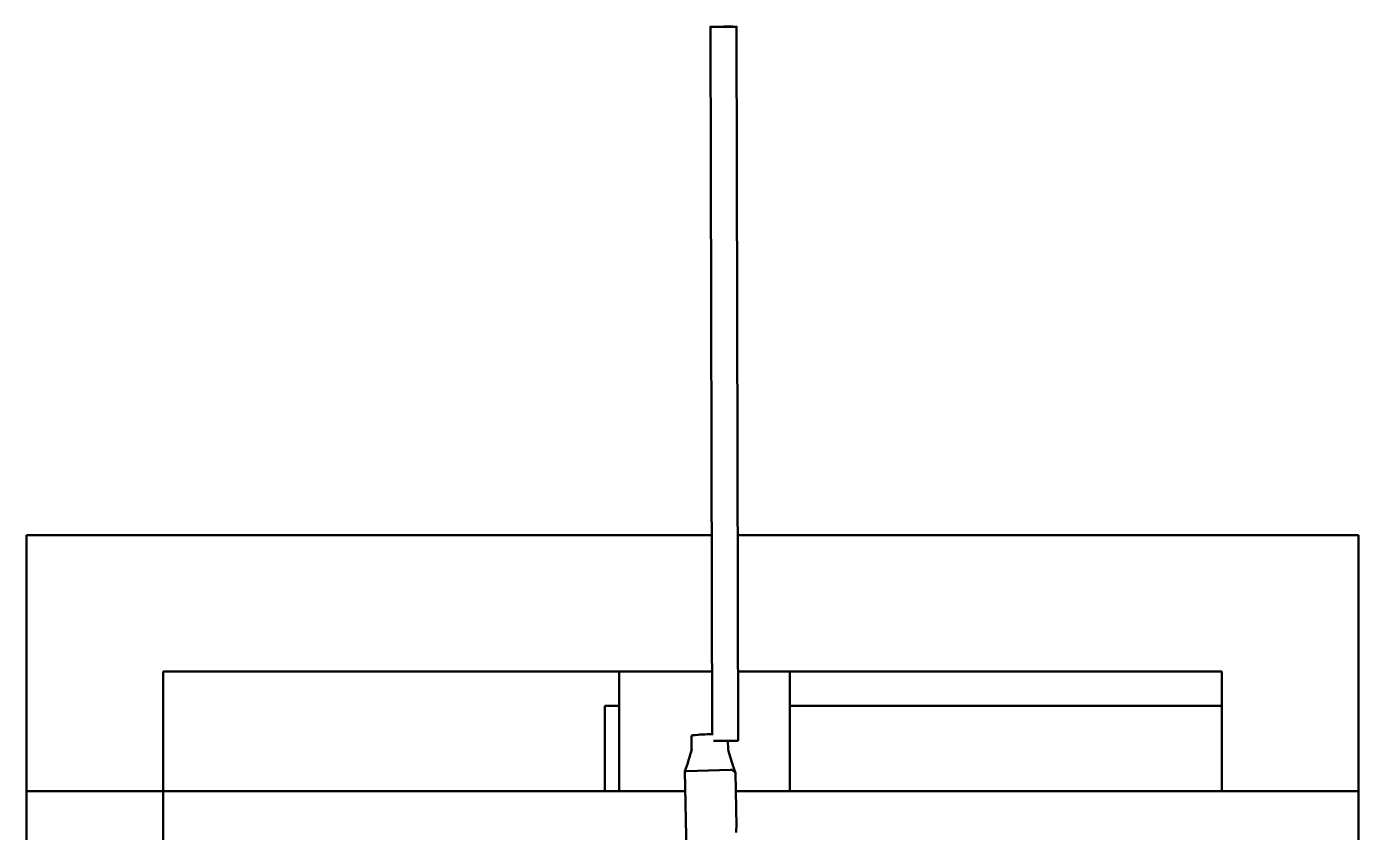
# Model space of a CAD drawing. Header units: millimetres. Extents: x 0 to 420, y 0 to 297.
# Drawn here: x 56.1 to 111.8, y 135.2 to 168.9 of the extents above; entities that cross this region are included whole.
import ezdxf

# ---------------------------------------------------------------- set-up
doc = ezdxf.new("R2010")
doc.units = ezdxf.units.MM
doc.header["$LTSCALE"] = 0.75
doc.layers.add('Visible', color=7, linetype='Continuous', lineweight=50)

msp = doc.modelspace()

# ---------------------------------------------------------------- linework, layer by layer
at = {"layer": 'Visible', "extrusion": (0, 1, 0)}
for p, q in [((84.752, 139.331), (84.684, 168.922)), ((85.841, 139.055), (85.773, 168.924)), ((56.075, 147.661), (56.075, 136.946)), ((84.733, 147.661), (56.075, 147.661)), ((111.789, 147.661), (85.822, 147.661)), ((111.789, 136.946), (111.789, 147.661)), ((61.789, 141.946), (61.789, 136.946)), ((84.746, 141.946), (61.789, 141.946)), ((80.864, 141.946), (80.864, 136.946)), ((84.746, 141.946), (80.864, 141.946)), ((88.007, 141.946), (85.835, 141.946)), ((106.075, 141.946), (85.835, 141.946)), ((88.007, 141.946), (88.007, 136.946)), ((106.075, 136.946), (106.075, 141.946)), ((80.261, 136.946), (80.261, 140.518)), ((80.864, 140.518), (80.261, 140.518)), ((106.075, 140.518), (88.007, 140.518)), ((83.894, 138.696), (83.885, 139.256)), ((85.418, 138.713), (85.413, 139.05)), ((83.676, 134.395), (83.616, 137.782)), ((83.681, 137.788), (85.527, 137.833)), ((85.604, 137.829), (85.73, 137.72)), ((85.769, 135.479), (85.73, 137.72)), ((56.075, 136.946), (61.789, 136.946)), ((56.075, 115.518), (56.075, 136.946)), ((61.789, 115.518), (61.789, 136.946)), ((83.631, 136.946), (61.789, 136.946)), ((111.789, 136.946), (85.744, 136.946)), ((111.789, 90.518), (111.789, 136.946)), ((85.757, 135.314), (85.769, 135.473))]:
    msp.add_line(p, q, dxfattribs=at)
at = {"layer": 'Visible'}
for centre, radius, start, end in [((76.661, 140.412), 7.434, 342.9901, 346.8062), ((85.431, 138.713), 0.0121, 181.3156, 191.0562), ((96.167, 141.486), 11.101, 194.478, 198.3951), ((86.812, 135.249), 1.057, 176.4888, 181.4143)]:
    msp.add_arc(centre, radius, start, end, dxfattribs=at)
at = {"layer": 'Visible', "extrusion": (-2e-16, 0, -1)}
msp.add_arc((-85.698, 135.478), 0.0714, 178.9976, 184.3642, dxfattribs=at)
at = {"layer": 'Visible'}
for centre, major_axis, ratio, start_param, end_param in [((85.229, 168.923), (0.544, 0.001), 0.007252, 1.57079632679488, 7.853981633974466), ((85.297, 139.054), (0.544, 0.001), 0.007252, 3.593048, 6.283185), ((83.68, 137.797), (-0.0129, 0.0009), 0.698192, 1.548645, 1.700309), ((85.528, 137.842), (0.0128, 0.0022), 0.688803, 4.506869, 4.658533)]:
    msp.add_ellipse(centre, major_axis=major_axis, ratio=ratio, start_param=start_param, end_param=end_param, dxfattribs=at)
at = {"layer": 'Visible', "extrusion": (-2e-16, 0, -1)}
msp.add_ellipse((84.647, 139.269), major_axis=(0.762, 0.013), ratio=0.0786, start_param=3.141593, end_param=4.911475, dxfattribs=at)
at = {"layer": 'Visible'}
for points in [[(83.616, 137.783), (83.668, 137.934), (83.719, 138.086), (83.77, 138.237)], [(83.77, 138.237), (83.77, 138.237), (83.77, 138.237), (83.77, 138.237)], [(85.634, 137.982), (85.634, 137.983), (85.634, 137.983), (85.634, 137.983)], [(85.634, 137.982), (85.666, 137.895), (85.698, 137.807), (85.73, 137.72)], [(85.73, 137.72), (85.73, 137.72), (85.73, 137.72), (85.73, 137.719)]]:
    msp.add_open_spline(points, degree=3, dxfattribs=at)
for points, knots in [([(83.616, 137.782), (83.616, 137.784), (83.617, 137.785), (83.623, 137.788), (83.627, 137.789), (83.639, 137.79), (83.646, 137.79), (83.662, 137.79), (83.671, 137.789), (83.679, 137.788)], [0.00199253, 0.00199253, 0.00199253, 0.00199253, 0.018693, 0.018693, 0.0376466, 0.0376466, 0.05663888, 0.05663888, 0.07529255, 0.07529255, 0.07529255, 0.07529255]), ([(85.529, 137.833), (85.538, 137.835), (85.546, 137.836), (85.563, 137.837), (85.571, 137.837), (85.585, 137.836), (85.591, 137.836), (85.6, 137.833), (85.603, 137.832), (85.604, 137.83)], [0.00000126, 0.00000126, 0.00000126, 0.00000126, 0.01864122, 0.01864122, 0.03761984, 0.03761984, 0.05655984, 0.05655984, 0.07523872, 0.07523872, 0.07523872, 0.07523872])]:
    msp.add_open_spline(points, degree=3, knots=knots, dxfattribs=at)

doc.saveas('drawing.dxf')
